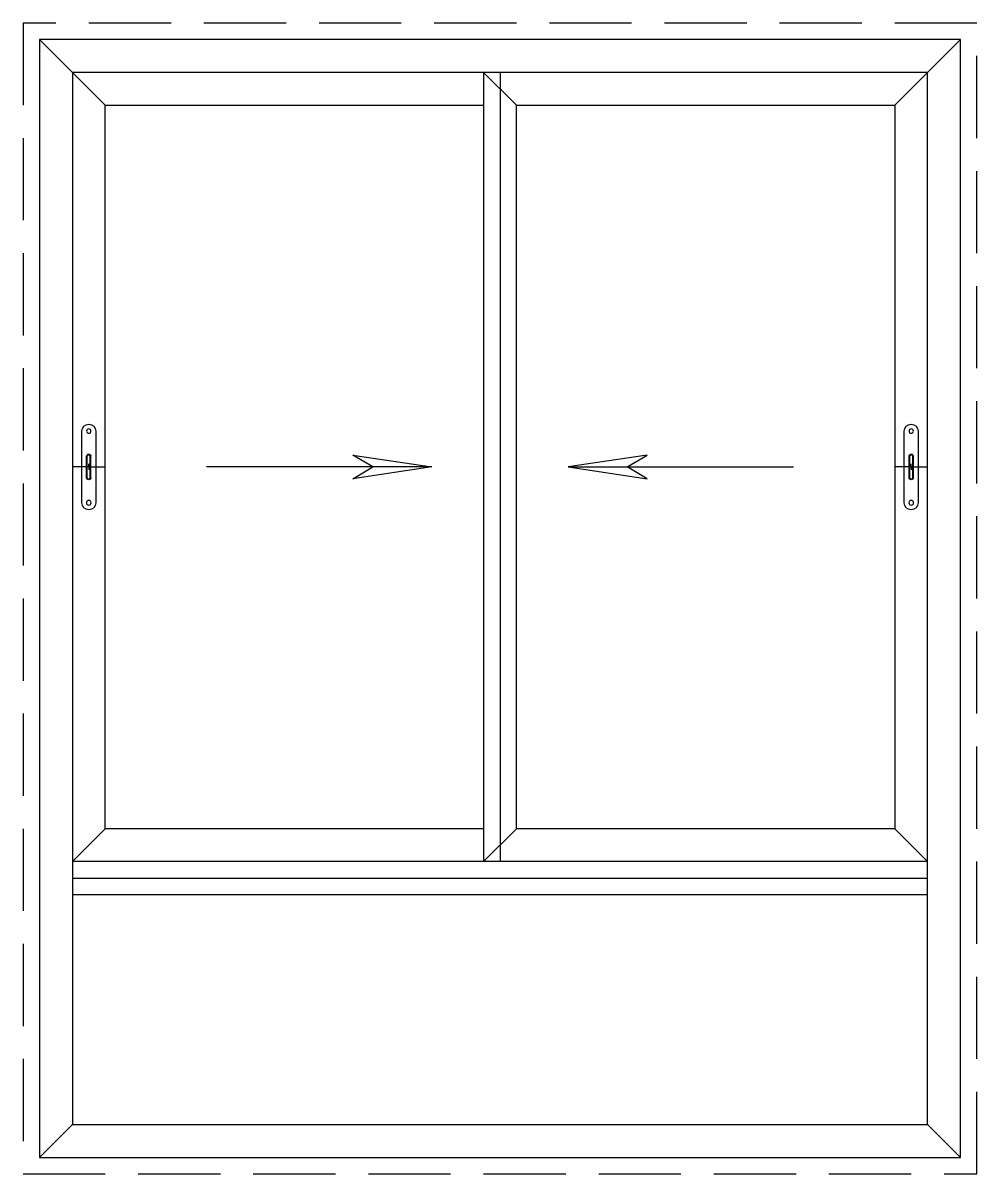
# Model space of a CAD drawing. Header units: millimetres. Extents: x 0 to 1450, y 0 to 1750.
import ezdxf

# ---------------------------------------------------------------- set-up
doc = ezdxf.new("R2010")
doc.units = ezdxf.units.MM
doc.linetypes.add('DASH', pattern=[0.35, 0.25, -0.1])
for name, color, linetype in [('Sunac_Gridline_Glass', 134, 'Continuous'), ('Sunac_Hardware', 13, 'Continuous'), ('Sunac_Refline', 1, 'Continuous'), ('Sunac_Wall', 2, 'DASH')]:
    doc.layers.add(name, color=color, linetype=linetype)

# ---------------------------------------------------------------- blocks, each defined once
blk = doc.blocks.new('GS')
at = {"layer": 'Sunac_Hardware', "ltscale": 0.05}
for p, q in [((-25, 0), (-50, 0)), ((-28.3, -16.3), (-28.3, 16.3)), ((-27.3, -16.3), (-27.3, 16.3)), ((-25, 0), (-25, 4.6)), ((-25, 0), (0, 0)), ((-25, 0), (-25, -4.6)), ((-22.7, -16.3), (-22.7, 16.3)), ((-21.7, -16.3), (-21.7, 16.3))]:
    blk.add_line(p, q, dxfattribs=at)
for points in [[(-35.5, 54.5), (-35.5, -54.5)], [(-14.5, -54.5), (-14.5, 54.5)]]:
    blk.add_lwpolyline(points, dxfattribs=at)
for centre, radius in [((-25, 54.5), 3.27), ((-25, -54.5), 3.56)]:
    blk.add_circle(centre, radius, dxfattribs=at)
for centre, radius, start, end in [((-25, 54.5), 10.5, 0, 180), ((-25, 16.3), 3.27, 0, 180), ((-25, 16.3), 2.27, 0, 180), ((-25, -16.3), 3.27, 180, 0), ((-25, -16.3), 2.27, 180, 0), ((-25, -54.5), 10.5, 180, 0)]:
    blk.add_arc(centre, radius, start, end, dxfattribs=at)
blk = doc.blocks.new('TL')
at = {"layer": 'Sunac_Gridline_Glass'}
for points in [[(-248.6, 17.5), (-128.6, -0.5), (-248.6, -18.8), (-218.5, -0.5), (-248.6, 17.5)], [(198.6, 17.5), (78.6, -0.5), (198.6, -18.8), (168.5, -0.5), (198.6, 17.5)], [(-128.6, -0.5), (-471.2, -0.5)], [(78.6, -0.5), (421.2, -0.5)]]:
    blk.add_lwpolyline(points, dxfattribs=at)

msp = doc.modelspace()

# ---------------------------------------------------------------- linework, layer by layer
at = {"layer": 'Sunac_Gridline_Glass'}
for p, q in [((125, 1625), (25, 1725)), ((1325, 1625), (1425, 1725)), ((700, 1675), (700, 475)), ((750, 1625), (700, 1675)), ((125, 525), (75, 475)), ((750, 525), (700, 475)), ((1375, 475), (1325, 525)), ((1375, 475), (75, 475)), ((75, 425), (1375, 425)), ((75, 75), (25, 25)), ((1375, 75), (1425, 25))]:
    msp.add_line(p, q, dxfattribs=at)
for points in [[(1425, 1725), (25, 1725), (25, 25), (1425, 25)], [(1375, 1675), (75, 1675), (75, 75), (1375, 75)], [(125, 1625), (700, 1625), (700, 525), (125, 525)], [(750, 1625), (1325, 1625), (1325, 525), (750, 525)]]:
    msp.add_lwpolyline(points, close=True, dxfattribs=at)
at = {"layer": 'Sunac_Refline'}
for p, q in [((725, 1675), (725, 475)), ((75, 450), (1375, 450))]:
    msp.add_line(p, q, dxfattribs=at)
at = {"layer": 'Sunac_Wall', "lineweight": -3, "ltscale": 500}
msp.add_lwpolyline([(1450, 1750), (0, 1750), (0, 0), (1450, 0)], close=True, dxfattribs=at)

# ---------------------------------------------------------------- block references
at = {"layer": 'Sunac_Gridline_Glass'}
msp.add_blockref('TL', (750, 1075.5), dxfattribs=at)
at = {"layer": 'Sunac_Hardware', "extrusion": (0, 0, -1), "zscale": -1}
for p in [(-75, 1075, 0), (-1325, 1075, 0)]:
    msp.add_blockref('GS', p, dxfattribs=at)

doc.saveas('drawing.dxf')
